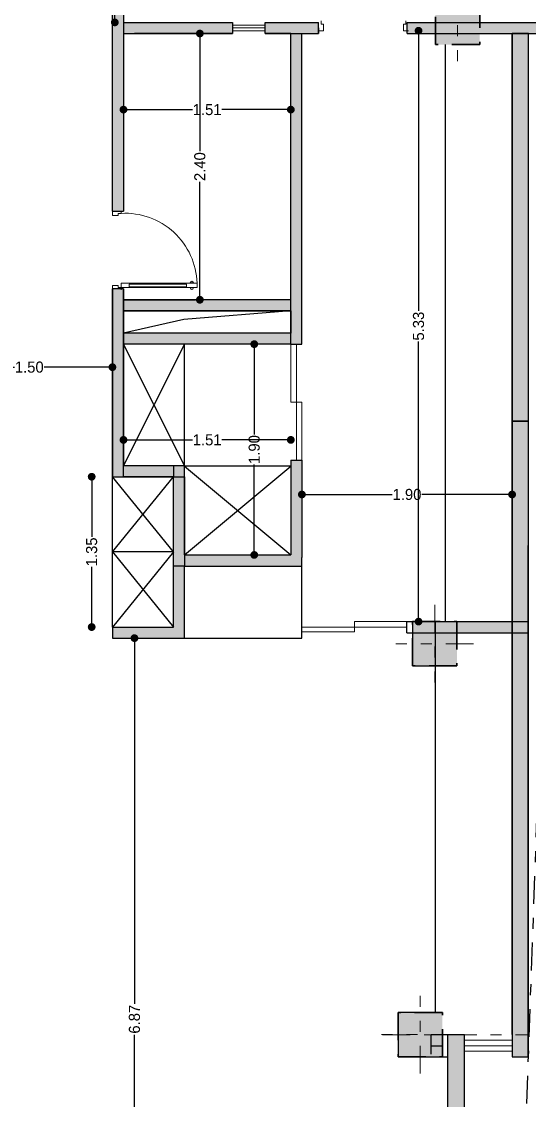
# Model space of a CAD drawing. Header units: inches. Extents: x 555 to 673, y 44 to 86.
# Drawn here: x 658.44 to 663.02, y 60.6 to 70.32 of the extents above; entities that cross this region are included whole.
import ezdxf

# ---------------------------------------------------------------- set-up
doc = ezdxf.new("R2010")
doc.units = ezdxf.units.IN
doc.header["$MEASUREMENT"] = 0
doc.linetypes.add('DASHDOT2', pattern=[0.5, 0.25, -0.125, 0, -0.125])
for name, color, linetype, lineweight in [('ax', 252, 'DASHDOT2', 0), ('column', 173, 'Continuous', 35), ('cul', 173, 'Continuous', 35), ('dim', 142, 'Continuous', 5), ('door', 17, 'Continuous', 0), ('win', 17, 'Continuous', 0)]:
    doc.layers.add(name, color=color, linetype=linetype, lineweight=lineweight)
doc.styles.add('Roman', font='BOD_CR.TTF')
doc.dimstyles.new('Dakheli', dxfattribs={"dimtxt": 0.1, "dimasz": 0.07, "dimexe": 0, "dimexo": 0.2135, "dimgap": 0.05, "dimtad": 0, "dimzin": 4, "dimdsep": 46, "dimtxsty": 'Roman', "dimblk": 'DOT', "dimcen": 0.092, "dimse1": 1, "dimse2": 1, "dimclrd": 251, "dimclre": 252, "dimclrt": 1, "dimadec": 0, "dimazin": 0, "dimtfac": 1, "dimtmove": 2, "dimatfit": 3, "dimldrblk": 'ORIGIN2', "dimfxl": 1, "dimfxlon": 1, "dimtolj": 1, "dimtzin": 0, "dimarcsym": 0})

# ---------------------------------------------------------------- blocks, each defined once
blk = doc.blocks.new('c40')
at = {"layer": 'cul', "linetype": 'DASHDOT2', "lineweight": 9}
h = blk.add_hatch(color=253, dxfattribs=at)
h.set_gradient(color1=(173, 173, 173), color2=(173, 173, 173), one_color=1, tint=0.68, name='SPHERICAL')
h.paths.add_polyline_path([(0, 0.4), (-0.4, 0.4), (-0.4, 0), (0, 0)])
at = {"layer": 'cul', "color": 7, "linetype": 'DASHDOT2', "lineweight": 9}
for p, q in [((-0.2, -0.15), (-0.2, 0.55)), ((-0.55, 0.2), (0.15, 0.2))]:
    blk.add_line(p, q, dxfattribs=at)
at = {"layer": 'cul', "color": 7, "linetype": 'DASHDOT2'}
blk.add_lwpolyline([(0, 0.4), (-0.4, 0.4), (-0.4, 0), (0, 0)], close=True, dxfattribs=at)
blk = doc.blocks.new('_Dot')
at = {"color": 0, "linetype": 'ByBlock', "lineweight": -2}
blk.add_line((-0.5, 0), (-1, 0), dxfattribs=at)
at = {"color": 0, "linetype": 'ByBlock', "const_width": 0.5}
blk.add_lwpolyline([(-0.25, 0, 1), (0.25, 0, 1)], format="xyb", close=True, dxfattribs=at)
blk = doc.blocks.new('*D116')
at = {"layer": 'Defpoints', "color": 0, "transparency": 16777216}
for p in [(659.2836, 71.6666), (660.7992, 71.6666), (660.799, 70.3168)]:
    blk.add_point(p, dxfattribs=at)
at = {"layer": 'dim', "color": 251, "lineweight": -2, "transparency": 16777216}
for p, q in [((659.2836, 71.5966), (659.2836, 71.1269)), ((659.2836, 70.3868), (659.2836, 70.8565))]:
    blk.add_line(p, q, dxfattribs=at)
at = {"layer": 'dim', "color": 251, "lineweight": -2, "transparency": 16777216, "xscale": 0.07, "yscale": 0.07, "zscale": 0.07}
for p, rotation in [((659.2836, 71.6666), 90), ((659.2836, 70.3168), 270)]:
    blk.add_blockref('_Dot', p, dxfattribs=dict(at, rotation=rotation))
at = {"layer": 'dim', "color": 1, "transparency": 16777216, "insert": (659.2836, 70.9917), "char_height": 0.1, "attachment_point": 5, "rotation": 90, "style": 'Roman'}
blk.add_mtext('\\A1;1.35', dxfattribs=at)
blk = doc.blocks.new('_Origin2')
at = {"color": 0, "linetype": 'ByBlock', "lineweight": -2}
blk.add_line((-0.5, 0), (-1, 0), dxfattribs=at)
for radius in [0.5, 0.25]:
    blk.add_circle((0, 0), radius, dxfattribs=at)
blk = doc.blocks.new('*D133')
at = {"layer": 'Defpoints', "color": 0, "transparency": 16777216}
for p in [(660.051, 70.2168), (660.3289, 70.2168), (660.3289, 67.8168)]:
    blk.add_point(p, dxfattribs=at)
at = {"layer": 'dim', "color": 251, "lineweight": -2, "transparency": 16777216}
for p, q in [((660.051, 70.1468), (660.051, 69.1549)), ((660.051, 67.8868), (660.051, 68.8786))]:
    blk.add_line(p, q, dxfattribs=at)
at = {"layer": 'dim', "color": 251, "lineweight": -2, "transparency": 16777216, "xscale": 0.07, "yscale": 0.07, "zscale": 0.07}
for p, rotation in [((660.051, 70.2168), 90), ((660.051, 67.8168), 270)]:
    blk.add_blockref('_Dot', p, dxfattribs=dict(at, rotation=rotation))
at = {"layer": 'dim', "color": 1, "transparency": 16777216, "insert": (660.051, 69.0168), "char_height": 0.1, "attachment_point": 5, "rotation": 90, "style": 'Roman'}
blk.add_mtext('\\A1;2.40', dxfattribs=at)
blk = doc.blocks.new('*D134')
at = {"layer": 'Defpoints', "color": 0, "transparency": 16777216}
for p in [(660.8717, 69.5306), (659.3619, 69.373), (660.8717, 69.4269)]:
    blk.add_point(p, dxfattribs=at)
at = {"layer": 'dim', "color": 251, "lineweight": -2, "transparency": 16777216}
for p, q in [((659.4319, 69.5306), (659.9837, 69.5306)), ((660.8017, 69.5306), (660.2499, 69.5306))]:
    blk.add_line(p, q, dxfattribs=at)
at = {"layer": 'dim', "color": 251, "lineweight": -2, "transparency": 16777216, "xscale": 0.07, "yscale": 0.07, "zscale": 0.07, "rotation": 180}
blk.add_blockref('_Dot', (659.3619, 69.5306), dxfattribs=at)
at = {"layer": 'dim', "color": 251, "lineweight": -2, "transparency": 16777216, "xscale": 0.07, "yscale": 0.07, "zscale": 0.07}
blk.add_blockref('_Dot', (660.8717, 69.5306), dxfattribs=at)
at = {"layer": 'dim', "color": 1, "transparency": 16777216, "insert": (660.1168, 69.5306), "char_height": 0.1, "attachment_point": 5, "style": 'Roman'}
blk.add_mtext('\\A1;1.51', dxfattribs=at)
blk = doc.blocks.new('*D123')
at = {"layer": 'Defpoints', "color": 0, "transparency": 16777216}
for p in [(659.2619, 64.7668), (658.8303, 57.8973), (659.461, 57.8973)]:
    blk.add_point(p, dxfattribs=at)
at = {"layer": 'dim', "color": 251, "lineweight": -2, "transparency": 16777216}
for p, q in [((659.461, 64.6968), (659.461, 61.4718)), ((659.461, 57.9673), (659.461, 61.1923))]:
    blk.add_line(p, q, dxfattribs=at)
at = {"layer": 'dim', "color": 251, "lineweight": -2, "transparency": 16777216, "xscale": 0.07, "yscale": 0.07, "zscale": 0.07}
for p, rotation in [((659.461, 64.7668), 90), ((659.461, 57.8973), 270)]:
    blk.add_blockref('_Dot', p, dxfattribs=dict(at, rotation=rotation))
at = {"layer": 'dim', "color": 1, "transparency": 16777216, "insert": (659.461, 61.332), "char_height": 0.1, "attachment_point": 5, "rotation": 90, "style": 'Roman'}
blk.add_mtext('\\A1;6.87', dxfattribs=at)
blk = doc.blocks.new('*D124')
at = {"layer": 'Defpoints', "color": 0, "transparency": 16777216}
for p in [(660.9717, 66.0321), (662.8684, 66.0616), (662.8684, 66.0321)]:
    blk.add_point(p, dxfattribs=at)
at = {"layer": 'dim', "color": 251, "lineweight": -2, "transparency": 16777216}
for p, q in [((661.0417, 66.0616), (661.7852, 66.0616)), ((662.7984, 66.0616), (662.055, 66.0616))]:
    blk.add_line(p, q, dxfattribs=at)
at = {"layer": 'dim', "color": 251, "lineweight": -2, "transparency": 16777216, "xscale": 0.07, "yscale": 0.07, "zscale": 0.07, "rotation": 180}
blk.add_blockref('_Dot', (660.9717, 66.0616), dxfattribs=at)
at = {"layer": 'dim', "color": 251, "lineweight": -2, "transparency": 16777216, "xscale": 0.07, "yscale": 0.07, "zscale": 0.07}
blk.add_blockref('_Dot', (662.8684, 66.0616), dxfattribs=at)
at = {"layer": 'dim', "color": 1, "transparency": 16777216, "insert": (661.9201, 66.0616), "char_height": 0.1, "attachment_point": 5, "style": 'Roman'}
blk.add_mtext('\\A1;1.90', dxfattribs=at)
blk = doc.blocks.new('*D125')
at = {"layer": 'Defpoints', "color": 0, "transparency": 16777216}
for p in [(662.0033, 70.2418), (662.0243, 70.2418), (662.0033, 64.9159)]:
    blk.add_point(p, dxfattribs=at)
at = {"layer": 'dim', "color": 251, "lineweight": -2, "transparency": 16777216}
for p, q in [((662.0243, 70.1718), (662.0243, 67.7172)), ((662.0243, 64.9859), (662.0243, 67.4405))]:
    blk.add_line(p, q, dxfattribs=at)
at = {"layer": 'dim', "color": 251, "lineweight": -2, "transparency": 16777216, "xscale": 0.07, "yscale": 0.07, "zscale": 0.07}
for p, rotation in [((662.0243, 70.2418), 90), ((662.0243, 64.9159), 270)]:
    blk.add_blockref('_Dot', p, dxfattribs=dict(at, rotation=rotation))
at = {"layer": 'dim', "color": 1, "transparency": 16777216, "insert": (662.0243, 67.5789), "char_height": 0.1, "attachment_point": 5, "rotation": 90, "style": 'Roman'}
blk.add_mtext('\\A1;5.33', dxfattribs=at)
blk = doc.blocks.new('*D128')
at = {"layer": 'Defpoints', "color": 0, "transparency": 16777216}
for p in [(657.7619, 67.2092), (657.7619, 67.1822), (659.2619, 67.1822)]:
    blk.add_point(p, dxfattribs=at)
at = {"layer": 'dim', "color": 251, "lineweight": -2, "transparency": 16777216}
for p, q in [((657.8319, 67.2092), (658.377, 67.2092)), ((659.1919, 67.2092), (658.6468, 67.2092))]:
    blk.add_line(p, q, dxfattribs=at)
at = {"layer": 'dim', "color": 251, "lineweight": -2, "transparency": 16777216, "xscale": 0.07, "yscale": 0.07, "zscale": 0.07, "rotation": 180}
blk.add_blockref('_Dot', (657.7619, 67.2092), dxfattribs=at)
at = {"layer": 'dim', "color": 251, "lineweight": -2, "transparency": 16777216, "xscale": 0.07, "yscale": 0.07, "zscale": 0.07}
blk.add_blockref('_Dot', (659.2619, 67.2092), dxfattribs=at)
at = {"layer": 'dim', "color": 1, "transparency": 16777216, "insert": (658.5119, 67.2092), "char_height": 0.1, "attachment_point": 5, "style": 'Roman'}
blk.add_mtext('\\A1;1.50', dxfattribs=at)
blk = doc.blocks.new('*D129')
at = {"layer": 'Defpoints', "color": 0, "transparency": 16777216}
for p in [(659.075, 66.2216), (659.2619, 66.2216), (659.2619, 64.8668)]:
    blk.add_point(p, dxfattribs=at)
at = {"layer": 'dim', "color": 251, "lineweight": -2, "transparency": 16777216}
for p, q in [((659.075, 66.1516), (659.075, 65.6794)), ((659.075, 64.9368), (659.075, 65.409))]:
    blk.add_line(p, q, dxfattribs=at)
at = {"layer": 'dim', "color": 251, "lineweight": -2, "transparency": 16777216, "xscale": 0.07, "yscale": 0.07, "zscale": 0.07}
for p, rotation in [((659.075, 66.2216), 90), ((659.075, 64.8668), 270)]:
    blk.add_blockref('_Dot', p, dxfattribs=dict(at, rotation=rotation))
at = {"layer": 'dim', "color": 1, "transparency": 16777216, "insert": (659.075, 65.5442), "char_height": 0.1, "attachment_point": 5, "rotation": 90, "style": 'Roman'}
blk.add_mtext('\\A1;1.35', dxfattribs=at)
blk = doc.blocks.new('*D131')
at = {"layer": 'Defpoints', "color": 0, "transparency": 16777216}
for p in [(659.3619, 66.5538), (659.3619, 66.3716), (660.8717, 66.3716)]:
    blk.add_point(p, dxfattribs=at)
at = {"layer": 'dim', "color": 251, "lineweight": -2, "transparency": 16777216}
for p, q in [((659.4319, 66.5538), (659.9837, 66.5538)), ((660.8017, 66.5538), (660.2499, 66.5538))]:
    blk.add_line(p, q, dxfattribs=at)
at = {"layer": 'dim', "color": 251, "lineweight": -2, "transparency": 16777216, "xscale": 0.07, "yscale": 0.07, "zscale": 0.07, "rotation": 180}
blk.add_blockref('_Dot', (659.3619, 66.5538), dxfattribs=at)
at = {"layer": 'dim', "color": 251, "lineweight": -2, "transparency": 16777216, "xscale": 0.07, "yscale": 0.07, "zscale": 0.07}
blk.add_blockref('_Dot', (660.8717, 66.5538), dxfattribs=at)
at = {"layer": 'dim', "color": 1, "transparency": 16777216, "insert": (660.1168, 66.5538), "char_height": 0.1, "attachment_point": 5, "style": 'Roman'}
blk.add_mtext('\\A1;1.51', dxfattribs=at)
blk = doc.blocks.new('*D132')
at = {"layer": 'Defpoints', "color": 0, "transparency": 16777216}
for p in [(660.6058, 67.4168), (660.5417, 65.5168), (660.6058, 65.5168)]:
    blk.add_point(p, dxfattribs=at)
at = {"layer": 'dim', "color": 251, "lineweight": -2, "transparency": 16777216}
for p, q in [((660.5417, 67.3468), (660.5417, 66.6017)), ((660.5417, 65.5868), (660.5417, 66.3319))]:
    blk.add_line(p, q, dxfattribs=at)
at = {"layer": 'dim', "color": 251, "lineweight": -2, "transparency": 16777216, "xscale": 0.07, "yscale": 0.07, "zscale": 0.07}
for p, rotation in [((660.5417, 67.4168), 90), ((660.5417, 65.5168), 270)]:
    blk.add_blockref('_Dot', p, dxfattribs=dict(at, rotation=rotation))
at = {"layer": 'dim', "color": 1, "transparency": 16777216, "insert": (660.5417, 66.4668), "char_height": 0.1, "attachment_point": 5, "rotation": 90, "style": 'Roman'}
blk.add_mtext('\\A1;1.90', dxfattribs=at)

msp = doc.modelspace()

# ---------------------------------------------------------------- hatches: boundary and pattern name
h = msp.add_hatch(color=256)
h.dxf.hatch_style = 1
h.paths.add_polyline_path([(663.0173, 70.2168), (662.8684, 70.2168), (662.8684, 66.7216), (663.0157, 66.7216)])
h.paths.add_polyline_path([(663.3431, 72.3883), (663.1931, 72.3883), (663.1931, 71.7663), (658.1533, 71.7663), (658.1533, 71.8163), (658.0532, 71.8163), (658.0532, 71.667), (659.2619, 71.6668), (659.2619, 71.6169), (659.3617, 71.6169), (659.3618, 71.6668), (663.3431, 71.6662), (663.3431, 71.7663)])
h.paths.add_polyline_path([(663.1931, 74.7668), (663.1931, 74.3883), (663.3431, 74.3883), (663.3431, 74.8668), (663.3431, 75.4191), (663.1931, 75.4191), (663.1931, 74.8668), (658.0532, 74.8668), (658.0532, 72.8668), (658.0532, 72.7168), (658.1533, 72.7168), (658.1533, 72.7668), (658.8533, 72.7668), (658.8533, 72.8141), (658.8533, 72.8405), (658.8344, 72.8668), (658.1533, 72.8668), (658.1533, 74.7668)])
h.paths.add_polyline_path([(653.594, 68.6536), (654.0188, 68.6536), (654.0188, 69.072), (653.594, 69.072)], flags=9)
h.paths.add_polyline_path([(654.2959, 68.8197), (654.6264, 68.8197), (654.6264, 69.2381), (654.2959, 69.2381)], flags=9)
h.paths.add_polyline_path([(654.894, 68.6536), (655.3188, 68.6536), (655.3188, 69.072), (654.894, 69.072)], flags=9)
h.paths.add_polyline_path([(655.6074, 69.1989), (655.6074, 69.6237), (655.1891, 69.6237), (655.1891, 69.1989)], flags=9)
h.paths.add_polyline_path([(654.2299, 65.3989), (654.2299, 65.8237), (653.8115, 65.8237), (653.8115, 65.3989)], flags=9)
h.paths.add_polyline_path([(657.4366, 65.5489), (657.4366, 65.9737), (657.0182, 65.9737), (657.0182, 65.5489)], flags=9)
h.paths.add_polyline_path([(656.5185, 66.0839), (656.9433, 66.0839), (656.9433, 66.5023), (656.5185, 66.5023)], flags=9)
h.paths.add_polyline_path([(657.436, 67.3489), (657.436, 67.7737), (657.0176, 67.7737), (657.0176, 67.3489)], flags=9)
h.paths.add_polyline_path([(656.5685, 67.7461), (656.9933, 67.7461), (656.9933, 68.1645), (656.5685, 68.1645)], flags=9)
h.paths.add_polyline_path([(657.9474, 60.306), (657.9474, 60.7308), (657.5291, 60.7308), (657.5291, 60.306)], flags=9)
h.paths.add_polyline_path([(659.2811, 76.2047), (659.2811, 76.6295), (658.8628, 76.6295), (658.8628, 76.2047)], flags=9)
h.paths.add_polyline_path([(659.8357, 77.473), (660.2605, 77.473), (660.2605, 77.8914), (659.8357, 77.8914)], flags=9)
h.paths.add_polyline_path([(660.2114, 73.0544), (660.2114, 73.4792), (659.7931, 73.4792), (659.7931, 73.0544)], flags=25)
h.paths.add_polyline_path([(660.812, 73.599), (661.2368, 73.599), (661.2368, 74.0173), (660.812, 74.0173)], flags=25)
h.paths.add_polyline_path([(654.7454, 73.8348), (655.1702, 73.8348), (655.1702, 74.2532), (654.7454, 74.2532)], flags=9)
h.paths.add_polyline_path([(654.1133, 74.5057), (654.1133, 74.9305), (653.6949, 74.9305), (653.6949, 74.5057)], flags=9)
h.paths.add_polyline_path([(654.7932, 70.7735), (654.7932, 71.1983), (654.3748, 71.1983), (654.3748, 70.7735)], flags=9)
h.paths.add_polyline_path([(660.2208, 70.7732), (660.2208, 71.198), (659.8024, 71.198), (659.8024, 70.7732)], flags=9)
h.paths.add_polyline_path([(660.2574, 68.8048), (660.2574, 69.2296), (659.839, 69.2296), (659.839, 68.8048)], flags=9)
h.paths.add_polyline_path([(659.9021, 69.3241), (660.3269, 69.3241), (660.3269, 69.7425), (659.9021, 69.7425)], flags=9)
h.paths.add_polyline_path([(660.5407, 66.6489), (660.5407, 67.0737), (660.1223, 67.0737), (660.1223, 66.6489)], flags=9)
h.paths.add_polyline_path([(661.0868, 67.1333), (662.1499, 67.1333), (662.1499, 67.5454), (661.0868, 67.5454)], flags=9)
h.paths.add_polyline_path([(660.7383, 71.2419), (661.8323, 71.2419), (661.8323, 71.6541), (660.7383, 71.6541)], flags=9)
h.paths.add_polyline_path([(656.2122, 69.6248), (657.0111, 69.6248), (657.0111, 70.037), (656.2122, 70.037)], flags=9)
h.paths.add_polyline_path([(654.3177, 70.3105), (654.4555, 70.3105), (654.4555, 70.3479), (654.3177, 70.3479)], flags=9)
h.paths.add_polyline_path([(660.8225, 72.0214), (662.0562, 72.0214), (662.0562, 72.4335), (660.8225, 72.4335)], flags=9)
h.paths.add_polyline_path([(659.9965, 77.2228), (661.5096, 77.2228), (661.5096, 77.6349), (659.9965, 77.6349)], flags=9)
h.paths.add_polyline_path([(662.0646, 52.4714), (667.2485, 52.4714), (667.2485, 53.2956), (662.0646, 53.2956)], flags=9)
h.paths.add_polyline_path([(655.1598, 65.3147), (655.5432, 65.3147), (655.5432, 65.6019), (655.1598, 65.6019)], flags=9)
h.paths.add_polyline_path([(659.1162, 56.4561), (660.2102, 56.4561), (660.2102, 56.8683), (659.1162, 56.8683)], flags=9)
h.paths.add_polyline_path([(655.4827, 58.8223), (657.0269, 58.8223), (657.0269, 59.2344), (655.4827, 59.2344)], flags=9)
h.paths.add_polyline_path([(654.4045, 62.3912), (654.7218, 62.3912), (654.7218, 62.8034), (654.4045, 62.8034)], flags=9)
h.paths.add_polyline_path([(659.8506, 59.2806), (660.7427, 59.2806), (660.7427, 59.6927), (659.8506, 59.6927)], flags=9)
h.paths.add_polyline_path([(660.7564, 63.9646), (661.7417, 63.9646), (661.7417, 64.3767), (660.7564, 64.3767)], flags=9)
h.paths.add_polyline_path([(655.0386, 70.5718), (655.7134, 70.5718), (655.7134, 70.9839), (655.0386, 70.9839)], flags=9)
h = msp.add_hatch(color=256)
h.dxf.hatch_style = 1
h.paths.add_polyline_path([(554.8609, 70.589), (554.8609, 70.8884), (554.7609, 70.8884), (554.7609, 70.8784), (554.7609, 68.689), (554.8609, 68.689)])
h.paths.add_polyline_path([(555.845, 70.389), (554.8609, 70.389), (554.8609, 70.289), (555.845, 70.289)])
h.paths.add_polyline_path([(556.6217, 70.339), (556.6217, 70.389), (556.1392, 70.389), (556.1392, 70.289), (556.3707, 70.289), (556.6217, 70.289)])
h.paths.add_polyline_path([(558.8385, 70.389), (557.675, 70.389), (557.675, 70.289), (558.8385, 70.289)])
h.paths.add_polyline_path([(557.675, 70.389), (557.525, 70.389), (557.4217, 70.389), (557.4217, 70.289), (557.675, 70.289)])
h.paths.add_polyline_path([(660.346, 70.3168), (659.3619, 70.3168), (659.3619, 70.2168), (660.346, 70.2168)])
h.paths.add_polyline_path([(659.3619, 70.5168), (659.3619, 70.8162), (659.2619, 70.8162), (659.2619, 70.8062), (659.2619, 68.6168), (659.3619, 68.6168)])
h.paths.add_polyline_path([(661.1227, 70.2668), (661.1227, 70.3168), (660.6402, 70.3168), (660.6402, 70.2168), (660.8717, 70.2168), (661.1227, 70.2168)])
h.paths.add_polyline_path([(662.176, 70.3168), (662.026, 70.3168), (661.9227, 70.3168), (661.9227, 70.2168), (662.176, 70.2168)])
h.paths.add_polyline_path([(663.3395, 70.3168), (662.576, 70.3168), (662.576, 70.2168), (663.3395, 70.2168)])
h = msp.add_hatch(color=256)
h.dxf.hatch_style = 1
h.paths.add_polyline_path([(660.8717, 67.5168), (659.3619, 67.5168), (659.3619, 67.4168), (660.8717, 67.4168)])
h.paths.add_polyline_path([(660.8717, 67.8168), (659.3619, 67.8168), (659.3619, 67.7168), (660.8717, 67.7168)])
h.paths.add_polyline_path([(660.9717, 70.2168), (660.8717, 70.2168), (660.8717, 67.4168), (660.9217, 67.4168), (660.9717, 67.4168)])
h = msp.add_hatch(color=256)
h.dxf.hatch_style = 1
h.paths.add_polyline_path([(662.8684, 64.9159), (662.3697, 64.9159), (662.3697, 64.8159), (662.8684, 64.8159)])
h.paths.add_polyline_path([(660.2574, 68.8048), (660.2574, 69.2296), (659.839, 69.2296), (659.839, 68.8048)], flags=9)
h.paths.add_polyline_path([(659.9021, 69.3241), (660.3269, 69.3241), (660.3269, 69.7425), (659.9021, 69.7425)], flags=9)
h.paths.add_polyline_path([(660.5407, 66.6489), (660.5407, 67.0737), (660.1223, 67.0737), (660.1223, 66.6489)], flags=9)
h = msp.add_hatch(color=256)
h.dxf.hatch_style = 1
h.paths.add_polyline_path([(659.3619, 66.3216), (659.3619, 66.3716), (659.3619, 67.9168), (659.2619, 67.9168), (659.2619, 66.2216), (659.3619, 66.2216)])
h.paths.add_polyline_path([(659.8119, 66.3216), (659.3619, 66.3216), (659.3619, 66.2216), (659.8119, 66.2216)])
h.paths.add_polyline_path([(659.9119, 66.3216), (659.8119, 66.3216), (659.8119, 66.2216), (659.9119, 66.2216)])
h.paths.add_polyline_path([(659.9119, 66.2216), (659.8119, 66.2216), (659.8119, 65.4168), (659.9119, 65.4168)])
h.paths.add_polyline_path([(660.9717, 65.4942), (660.9717, 66.3716), (660.9217, 66.3716), (660.8717, 66.3716), (660.8717, 65.5168), (659.9119, 65.5168), (659.9119, 65.4168), (660.9717, 65.4168)])
h.paths.add_polyline_path([(659.9119, 65.4168), (659.8119, 65.4168), (659.8119, 64.8668), (659.2619, 64.8668), (659.2619, 64.7668), (659.9119, 64.7668)])
h = msp.add_hatch(color=256)
h.dxf.hatch_style = 1
h.paths.add_polyline_path([(663.0157, 66.7216), (662.8684, 66.7216), (662.8684, 60.9934), (663.0132, 60.9934)])
h = msp.add_hatch(color=256)
h.dxf.hatch_style = 1
h.paths.add_polyline_path([(662.2891, 60.3567), (662.4391, 60.3567), (662.4391, 60.9934), (662.4391, 61.1934), (662.2891, 61.1934)])

# ---------------------------------------------------------------- linework, layer by layer
for p, q in [((659.2619, 68.6168), (659.2619, 70.8162)), ((659.3619, 70.8162), (659.3619, 70.3168)), ((659.3619, 70.5168), (659.3619, 68.6168)), ((659.3619, 70.3168), (660.346, 70.3168)), ((660.6402, 70.3168), (661.1227, 70.3168)), ((661.1227, 70.2168), (661.1227, 70.3168)), ((661.9227, 70.2168), (661.9227, 70.3168)), ((661.9227, 70.3168), (662.176, 70.3168)), ((662.176, 70.3168), (663.3431, 70.3168)), ((662.176, 70.2168), (662.176, 70.3168)), ((659.3619, 70.2168), (660.346, 70.2168)), ((660.346, 70.2168), (659.4619, 70.2168)), ((660.6402, 70.2168), (660.8717, 70.2168)), ((660.6402, 70.2168), (661.1227, 70.2168)), ((660.8717, 70.2168), (660.6402, 70.2168)), ((660.8717, 67.4168), (660.8717, 70.2168)), ((660.9717, 67.4168), (660.9717, 70.2168)), ((661.9227, 70.2168), (662.176, 70.2168)), ((662.176, 70.2168), (663.3395, 70.2168)), ((662.8684, 61.1934), (662.8684, 70.2168)), ((663.0132, 60.9934), (663.0173, 70.2168)), ((662.2681, 64.9159), (662.2681, 70.1168)), ((660.8717, 69.0085), (660.8717, 69.0585)), ((659.2619, 68.6168), (659.2619, 68.7168)), ((659.2619, 68.6168), (659.3619, 68.6168)), ((659.2619, 66.3716), (659.2619, 67.9168)), ((659.3619, 67.9168), (659.2619, 67.9168)), ((659.3619, 67.9168), (659.3619, 67.8168)), ((660.6601, 67.8168), (659.3619, 67.8168)), ((659.3619, 67.8168), (660.0103, 67.8168)), ((659.3619, 67.8168), (659.3619, 67.8168)), ((660.8717, 67.8168), (659.4619, 67.8168)), ((660.8717, 67.7168), (659.3619, 67.7168)), ((659.3619, 67.7168), (659.3619, 66.3716)), ((660.8717, 67.7168), (659.9057, 67.6386)), ((659.9057, 67.6386), (659.3619, 67.5168)), ((660.8717, 67.5168), (659.3619, 67.5168)), ((660.8717, 67.4168), (659.3619, 67.4168)), ((659.9119, 67.4168), (659.3619, 66.3216)), ((659.9119, 66.3216), (659.3619, 67.4168)), ((659.9119, 66.3168), (659.9119, 67.4168)), ((660.8717, 67.4168), (660.9717, 67.4168)), ((659.2619, 64.8668), (659.2619, 66.3716)), ((659.2619, 66.3216), (659.2619, 66.3716)), ((659.2619, 66.2216), (659.2619, 66.3216)), ((659.2619, 66.3216), (659.2619, 66.2216)), ((659.2619, 66.3216), (659.2619, 66.2216)), ((659.3619, 66.3716), (659.3619, 66.3216)), ((659.3619, 66.3216), (659.9119, 66.3216)), ((659.9119, 65.5942), (659.9119, 66.3216)), ((660.8717, 66.3716), (660.8717, 65.5168)), ((660.8717, 66.3716), (660.9717, 66.3716)), ((660.9717, 66.3716), (660.9717, 65.4942)), ((660.8717, 66.3168), (659.9119, 66.3168)), ((659.9119, 66.3168), (660.8717, 65.5168)), ((659.9119, 65.5168), (660.8717, 66.3168)), ((659.2619, 66.2216), (659.8119, 66.2216)), ((659.2619, 66.2216), (659.8119, 66.2216)), ((659.8119, 65.5442), (659.2619, 66.2216)), ((659.2619, 65.5442), (659.8119, 66.2216)), ((659.8119, 64.8668), (659.8119, 66.2216)), ((659.8119, 65.5442), (659.2619, 65.5442)), ((659.2619, 65.5442), (659.8119, 64.8668)), ((659.8119, 65.5442), (659.2619, 64.8668)), ((659.9119, 65.5168), (659.9119, 65.5942)), ((659.9119, 65.5168), (660.8717, 65.5168)), ((660.9717, 64.7668), (660.9717, 65.4942)), ((659.9119, 64.7668), (659.9119, 65.4168)), ((659.9119, 65.4168), (660.9717, 65.4168)), ((659.2619, 64.8668), (659.8119, 64.8668)), ((659.2619, 64.8668), (659.2619, 64.7668)), ((661.9197, 64.9159), (663.0176, 64.9159)), ((661.9197, 64.8159), (661.9197, 64.9159)), ((662.1281, 64.9159), (661.9697, 64.9159)), ((661.9697, 64.9159), (661.9697, 64.5159)), ((662.1781, 61.3934), (662.1781, 64.9159)), ((659.2619, 64.7668), (659.9119, 64.7668)), ((659.9119, 64.7668), (660.9717, 64.7668)), ((661.9197, 64.8159), (663.0176, 64.8159)), ((661.9697, 64.5159), (662.1281, 64.5159)), ((662.1281, 61.3934), (661.8391, 61.3934)), ((661.8391, 61.3934), (661.8391, 60.9934)), ((662.1374, 61.0168), (662.1374, 61.1938)), ((662.1374, 61.1934), (662.4391, 61.1934)), ((662.2891, 60.3567), (662.2891, 61.1934)), ((662.4391, 60.9934), (662.4391, 61.1934)), ((662.8684, 61.1934), (662.8684, 60.9934)), ((663.0133, 61.1934), (663.0168, 61.1934)), ((662.1374, 61.0934), (662.2391, 61.0934)), ((661.8391, 60.9934), (662.2391, 60.9934)), ((662.1374, 60.9934), (662.2891, 60.9934)), ((662.4391, 60.3567), (662.4391, 60.9934)), ((662.8684, 60.9934), (663.0167, 60.9934))]:
    msp.add_line(p, q)
at = {"color": 41, "linetype": 'DASHDOT2', "true_color": 0xf4ee51}
msp.add_lwpolyline([(663.4174, 72.4166), (663.3678, 71.0168), (662.8803, 57.236), (662.7921, 56.12), (662.4391, 56.12)], dxfattribs=at)
for points in [[(660.346, 70.3168), (660.346, 70.2168)], [(660.6402, 70.2168), (660.6402, 70.3168)], [(661.1227, 70.2668), (661.1227, 70.2168)], [(662.8684, 70.2168), (662.8684, 66.7216), (663.0176, 66.7216), (663.0176, 69.9168)]]:
    msp.add_lwpolyline(points)
for points in [[(663.0173, 70.2168), (662.8684, 70.2168), (662.8684, 66.7216), (663.0173, 66.7216)], [(659.3619, 67.9168), (659.2619, 67.9168), (659.2619, 66.2216), (659.3619, 66.2216)], [(659.3619, 67.7168), (660.8717, 67.7168), (660.8717, 67.8168), (659.3619, 67.8168)], [(659.3619, 67.7168), (660.8717, 67.7168), (660.8717, 67.5168), (659.3619, 67.5168)], [(663.0176, 66.7216), (662.8684, 66.7216), (662.8684, 60.9934), (663.0176, 60.9934)], [(659.8119, 66.2216), (659.3619, 66.2216), (659.3619, 66.3216), (659.8119, 66.3216)], [(659.9119, 65.4168), (659.8119, 65.4168), (659.8119, 66.2216), (659.9119, 66.2216)]]:
    msp.add_lwpolyline(points, close=True)
at = {"layer": 'ax'}
msp.add_line((661.699, 61.1924), (663.0203, 61.1924), dxfattribs=at)
at = {"layer": 'door', "lineweight": 9}
for p, q in [((661.1465, 70.3005), (661.1465, 70.3318)), ((661.9095, 70.3005), (661.9095, 70.3318)), ((660.6402, 70.2918), (660.346, 70.2918)), ((660.6402, 70.2668), (660.346, 70.2668)), ((660.6402, 70.2418), (660.346, 70.2418)), ((661.1227, 70.2418), (661.1677, 70.2418)), ((661.1677, 70.3005), (661.1465, 70.3005)), ((661.1677, 70.2418), (661.1677, 70.3005)), ((661.8883, 70.3005), (661.9095, 70.3005)), ((661.8883, 70.2418), (661.8883, 70.3005)), ((661.8883, 70.2418), (661.9333, 70.2418)), ((659.2619, 68.5773), (659.2619, 68.6168)), ((659.2619, 68.5773), (659.3134, 68.5773)), ((659.3134, 68.5773), (659.3134, 68.5959)), ((659.3134, 68.5959), (659.3409, 68.5959)), ((659.3409, 68.5959), (659.3409, 68.6168)), ((659.2619, 67.945), (659.3134, 67.945)), ((659.2619, 67.9055), (659.2619, 67.945)), ((659.3134, 67.945), (659.3134, 67.9264)), ((659.3134, 67.9264), (659.3409, 67.9264)), ((660.0262, 67.9659), (659.3409, 67.9659)), ((659.3409, 67.9264), (659.3409, 67.9659)), ((659.3409, 67.9264), (660.0262, 67.9264)), ((659.3409, 67.9264), (659.3409, 67.9055)), ((659.9317, 67.958), (659.414, 67.958)), ((659.414, 67.9343), (659.414, 67.958)), ((659.414, 67.9343), (659.9317, 67.9343)), ((659.4199, 67.958), (659.4199, 67.9659)), ((659.4199, 67.9264), (659.4199, 67.9343)), ((659.9234, 67.958), (659.9234, 67.9659)), ((659.9234, 67.9264), (659.9234, 67.9343)), ((659.9317, 67.9343), (659.9317, 67.958)), ((659.9641, 67.9691), (659.9927, 67.9691)), ((659.9641, 67.9232), (659.9927, 67.9232)), ((660.0262, 67.9264), (660.0262, 67.9659)), ((660.9217, 66.3716), (660.9217, 67.4168)), ((659.2619, 67.1718), (659.2619, 67.1822)), ((661.9197, 64.8659), (660.9717, 64.8659))]:
    msp.add_line(p, q, dxfattribs=at)
for points in [[(660.9217, 66.8942), (660.8717, 66.8942), (660.8717, 67.4168), (660.9217, 67.4168)], [(660.9717, 66.3716), (660.9217, 66.3716), (660.9217, 66.8942), (660.9717, 66.8942)], [(661.4457, 64.8659), (660.9717, 64.8659), (660.9717, 64.8238), (661.4457, 64.8238)], [(661.9197, 64.9159), (661.4457, 64.9159), (661.4457, 64.8659), (661.9197, 64.8659)]]:
    msp.add_lwpolyline(points, close=True, dxfattribs=at)
for centre, radius, start, end in [((659.3754, 67.9457), 0.6511, 1.78197, 93.03501), ((659.9784, 67.9691), 0.0143, 0, 180), ((659.9784, 67.9232), 0.0143, 180, 0)]:
    msp.add_arc(centre, radius, start, end, dxfattribs=at)
at = {"layer": 'win'}
for p, q in [((662.4391, 61.1434), (662.8684, 61.1434)), ((662.4391, 61.0934), (662.8684, 61.0934)), ((662.4391, 61.0434), (662.8684, 61.0434))]:
    msp.add_line(p, q, dxfattribs=at)

# ---------------------------------------------------------------- block references
at = {"layer": 'column', "xscale": -1, "rotation": 90}
for p in [(662.576, 70.1168), (662.3697, 64.5159)]:
    msp.add_blockref('c40', p, dxfattribs=at)
at = {"layer": 'column', "rotation": 90}
msp.add_blockref('c40', (662.2391, 61.3934), dxfattribs=at)

# ---------------------------------------------------------------- dimensions: what is measured, and where the dimension line sits
at = {"layer": 'dim'}
for base, p1, p2, picture, middle in [((659.2836, 71.6666), (660.799, 70.3168), (660.7992, 71.6666), '*D116', (659.2836, 70.9917)), ((660.051, 70.2168), (660.3289, 67.8168), (660.3289, 70.2168), '*D133', (660.051, 69.0168)), ((662.0243, 70.2418), (662.0033, 64.9159), (662.0033, 70.2418), '*D125', (662.0243, 67.5789)), ((659.075, 66.2216), (659.2619, 64.8668), (659.2619, 66.2216), '*D129', (659.075, 65.5442)), ((659.461, 57.8973), (659.2619, 64.7668), (658.8303, 57.8973), '*D123', (659.461, 61.332))]:
    dim = msp.add_linear_dim(base=base, p1=p1, p2=p2, angle=90, dimstyle='Dakheli', dxfattribs=at)
    dim.commit()
    dim.dimension.update_dxf_attribs({"geometry": picture, "text_midpoint": middle})
for base, p1, p2, picture, middle in [((660.8717, 69.5306), (659.3619, 69.373), (660.8717, 69.4269), '*D134', (660.1168, 69.5306)), ((657.7619, 67.2092), (659.2619, 67.1822), (657.7619, 67.1822), '*D128', (658.5119, 67.2092)), ((662.8684, 66.0616), (660.9717, 66.0321), (662.8684, 66.0321), '*D124', (661.9201, 66.0616))]:
    dim = msp.add_linear_dim(base=base, p1=p1, p2=p2, dimstyle='Dakheli', dxfattribs=at)
    dim.commit()
    dim.dimension.update_dxf_attribs({"geometry": picture, "text_midpoint": middle})
at = {"layer": 'dim', "color": 7, "true_color": 0xffffff}
dim = msp.add_linear_dim(base=(660.5417, 65.5168), p1=(660.6058, 67.4168), p2=(660.6058, 65.5168), angle=90, dimstyle='Dakheli', dxfattribs=at)
dim.commit()
dim.dimension.update_dxf_attribs({"geometry": '*D132', "text_midpoint": (660.5417, 66.4668)})
dim = msp.add_linear_dim(base=(659.3619, 66.5538), p1=(660.8717, 66.3716), p2=(659.3619, 66.3716), dimstyle='Dakheli', dxfattribs=at)
dim.commit()
dim.dimension.update_dxf_attribs({"geometry": '*D131', "text_midpoint": (660.1168, 66.5538)})

doc.saveas('drawing.dxf')
